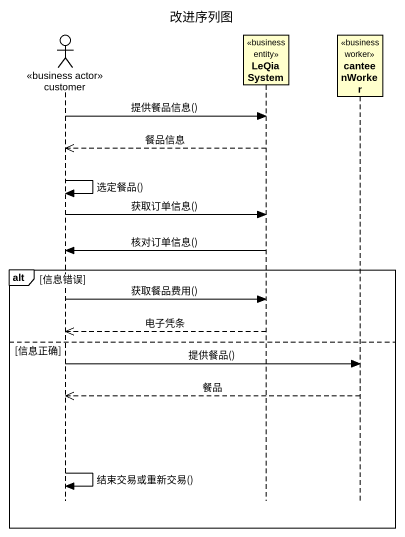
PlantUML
@startuml
title 改进序列图
hide footbox
actor customer <<business actor>>
participant LeQiaSystem <<business entity>>
participant canteenWorker <<business worker>>

customer -> LeQiaSystem : 提供餐品信息()
LeQiaSystem -->> customer : 餐品信息
customer -> customer : 选定餐品()
customer -> LeQiaSystem : 获取订单信息()
LeQiaSystem -> customer : 核对订单信息()
alt 信息错误
  customer -> LeQiaSystem : 获取餐品费用()
  LeQiaSystem -->> customer : 电子凭条
else 信息正确
  customer -> canteenWorker : 提供餐品()
  canteenWorker -->> customer : 餐品
  customer -> customer : 结束交易或重新交易()
end
@enduml
